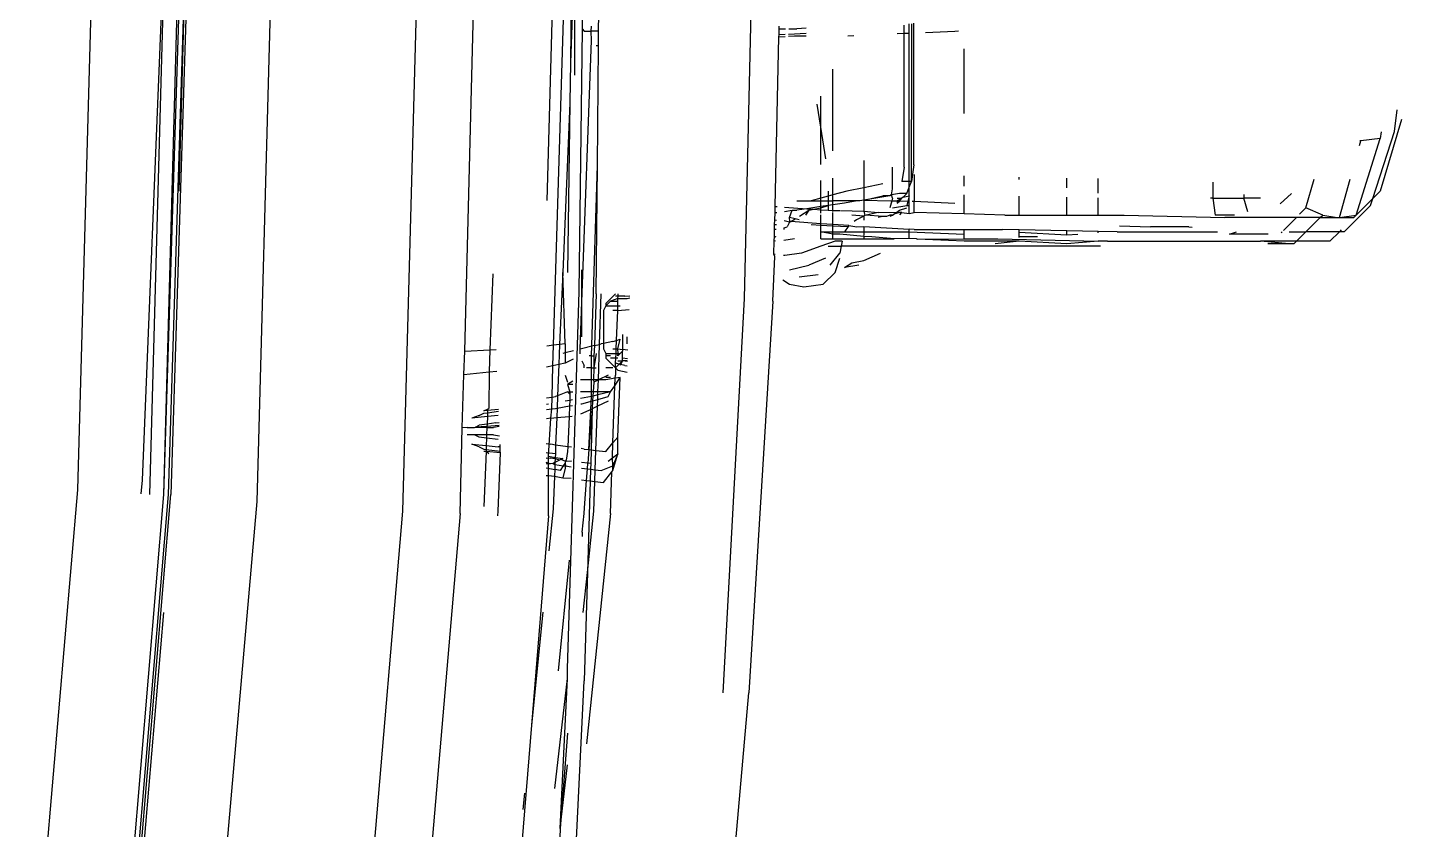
# Model space of a CAD drawing. Header units: millimetres. Extents: x -41292 to 298682, y -22072 to 33155.
# Drawn here: x 26304.8 to 26362.3, y -4355.7 to -4322.1 of the extents above; entities that cross this region are included whole.
import ezdxf

# ---------------------------------------------------------------- set-up
doc = ezdxf.new("R2010")
doc.units = ezdxf.units.MM

# ---------------------------------------------------------------- blocks, each defined once
blk = doc.blocks.new('rmfnasesx')
for p, q in [((53770.128, 11170.994), (53770.828, 11196.194)), ((53773.828, 11196.194), (53772.828, 11171.394)), ((53773.828, 11196.194), (53773.128, 11170.794)), ((53773.728, 11170.794), (53774.528, 11196.194)), ((53773.728, 11170.794), (53774.428, 11196.194)), ((53773.928, 11170.794), (53774.728, 11196.194)), ((53774.828, 11196.194), (53774.028, 11170.794)), ((53774.378, 11183.494), (53774.728, 11196.194)), ((53778.328, 11196.194), (53777.628, 11170.494)), ((53784.428, 11196.194), (53783.728, 11170.094)), ((53786.328, 11176.794), (53786.828, 11196.194)), ((53789.778, 11183.102), (53790.128, 11196.194)), ((53790.045, 11177.04), (53790.628, 11196.194)), ((53790.828, 11196.194), (53790.746, 11188.881)), ((53791.928, 11190.194), (53792.021, 11196.194)), ((53798.421, 11196.194), (53798.021, 11178.994)), ((53790.928, 11193.594), (53790.746, 11188.881)), ((53790.928, 11188.344), (53790.928, 11193.594)), ((53791.25, 11190.271), (53791.255, 11190.651)), ((53791.121, 11179.294), (53791.25, 11190.271)), ((53791.25, 11190.271), (53791.328, 11190.194)), ((53791.328, 11190.194), (53791.62, 11190.194)), ((53791.62, 11190.194), (53791.628, 11190.394)), ((53791.628, 11189.794), (53791.62, 11190.194)), ((53791.928, 11190.194), (53791.62, 11190.194)), ((53791.928, 11189.594), (53791.928, 11190.194)), ((53799.478, 11190.037), (53799.484, 11190.294)), ((53799.484, 11190.294), (53799.486, 11190.394)), ((53799.484, 11190.294), (53799.748, 11190.294)), ((53800.614, 11190.088), (53799.879, 11190.055)), ((53799.884, 11190.294), (53800.228, 11190.294)), ((53800.619, 11190.312), (53800.228, 11190.294)), ((53804.421, 11190.089), (53804.721, 11190.102)), ((53804.721, 11190.102), (53804.721, 11190.436)), ((53804.721, 11190.102), (53804.928, 11190.111)), ((53804.721, 11184.494), (53804.721, 11190.102)), ((53804.928, 11190.111), (53804.928, 11190.494)), ((53804.928, 11183.894), (53804.928, 11190.111)), ((53805.028, 11190.494), (53805.021, 11186.494)), ((53805.121, 11184.594), (53805.121, 11190.531)), ((53805.604, 11190.14), (53806.828, 11190.194)), ((53806.828, 11190.194), (53806.989, 11190.2)), ((53791.228, 11178.86), (53791.628, 11189.794)), ((53791.828, 11189.594), (53791.928, 11189.594)), ((53791.884, 11184.563), (53791.928, 11189.594)), ((53799.312, 11182.852), (53799.476, 11189.953)), ((53799.476, 11189.953), (53799.478, 11190.037)), ((53799.476, 11189.953), (53799.733, 11189.969)), ((53799.736, 11190.049), (53799.478, 11190.037)), ((53799.877, 11189.978), (53800.128, 11189.994)), ((53800.128, 11189.994), (53800.612, 11189.994)), ((53802.355, 11189.999), (53802.608, 11190.01)), ((53807.228, 11186.738), (53807.228, 11189.449)), ((53790.746, 11188.881), (53790.728, 11187.194)), ((53801.728, 11185.182), (53801.728, 11188.595)), ((53801.228, 11186.169), (53801.228, 11187.476)), ((53790.728, 11187.194), (53790.428, 11180.094)), ((53790.728, 11187.194), (53790.628, 11180.094)), ((53801.228, 11186.169), (53801.074, 11187.131)), ((53825.228, 11185.994), (53825.342, 11186.891)), ((53801.439, 11184.85), (53801.228, 11186.169)), ((53801.228, 11184.607), (53801.228, 11186.169)), ((53805.021, 11183.894), (53805.021, 11186.494)), ((53825.528, 11186.494), (53824.628, 11183.494)), ((53823.628, 11182.494), (53824.628, 11185.694)), ((53823.774, 11185.402), (53823.828, 11185.594)), ((53823.828, 11185.594), (53823.78, 11185.6)), ((53824.628, 11185.694), (53823.828, 11185.594)), ((53824.323, 11183.189), (53825.228, 11185.994)), ((53824.67, 11185.983), (53824.628, 11185.694)), ((53791.628, 11176.594), (53791.884, 11184.563)), ((53791.821, 11179.194), (53791.884, 11184.563)), ((53803.028, 11184.781), (53803.028, 11183.635)), ((53804.221, 11183.594), (53804.221, 11184.494)), ((53804.721, 11184.494), (53804.621, 11183.894)), ((53805.121, 11184.594), (53805.021, 11183.894)), ((53801.228, 11183.202), (53801.228, 11183.935)), ((53801.728, 11183.336), (53801.728, 11184.035)), ((53803.821, 11183.794), (53803.028, 11183.635)), ((53804.928, 11183.894), (53804.621, 11183.894)), ((53804.928, 11183.661), (53805.021, 11183.894)), ((53805.021, 11183.894), (53804.928, 11183.894)), ((53804.928, 11183.661), (53804.928, 11183.894)), ((53805.128, 11184.194), (53805.128, 11183.068)), ((53807.228, 11183.696), (53807.228, 11184.138)), ((53809.528, 11183.988), (53809.528, 11184.082)), ((53811.528, 11183.635), (53811.528, 11184.043)), ((53812.828, 11183.405), (53812.828, 11184.017)), ((53817.628, 11183.863), (53817.628, 11183.194)), ((53821.528, 11182.794), (53821.876, 11183.994)), ((53822.928, 11182.394), (53823.378, 11183.994)), ((53801.228, 11183.202), (53800.821, 11183.094)), ((53801.528, 11183.282), (53801.228, 11183.202)), ((53801.228, 11183.094), (53801.228, 11183.202)), ((53801.528, 11183.494), (53801.528, 11183.282)), ((53801.728, 11183.336), (53801.528, 11183.282)), ((53801.528, 11183.282), (53801.528, 11183.094)), ((53802.321, 11183.494), (53801.728, 11183.336)), ((53801.728, 11183.094), (53801.728, 11183.336)), ((53803.028, 11183.635), (53802.321, 11183.494)), ((53803.028, 11183.635), (53803.028, 11183.121)), ((53804.121, 11183.294), (53803.028, 11183.121)), ((53803.028, 11183.121), (53803.821, 11183.294)), ((53804.121, 11183.294), (53803.821, 11183.294)), ((53804.19, 11183.346), (53804.121, 11183.294)), ((53804.19, 11183.346), (53804.221, 11183.594)), ((53804.521, 11183.394), (53804.19, 11183.346)), ((53804.221, 11183.194), (53804.19, 11183.346)), ((53804.221, 11183.194), (53804.196, 11183.094)), ((53804.621, 11183.194), (53804.421, 11183.094)), ((53804.421, 11183.194), (53804.621, 11183.194)), ((53804.821, 11183.394), (53804.521, 11183.394)), ((53804.528, 11183.094), (53804.621, 11183.194)), ((53804.671, 11183.244), (53804.621, 11183.194)), ((53804.821, 11183.394), (53804.671, 11183.244)), ((53804.671, 11183.244), (53804.921, 11183.294)), ((53804.821, 11183.394), (53804.928, 11183.661)), ((53804.921, 11183.294), (53804.867, 11183.079)), ((53804.921, 11183.294), (53804.928, 11183.661)), ((53804.928, 11183.076), (53804.921, 11183.294)), ((53807.228, 11182.538), (53807.228, 11183.338)), ((53809.528, 11182.494), (53809.528, 11183.282)), ((53811.528, 11182.494), (53811.528, 11183.243)), ((53812.828, 11182.494), (53812.828, 11183.217)), ((53817.628, 11183.194), (53817.528, 11183.194)), ((53817.628, 11183.194), (53817.728, 11182.494)), ((53817.628, 11183.194), (53818.928, 11183.194)), ((53818.928, 11183.349), (53818.928, 11183.194)), ((53819.09, 11182.627), (53818.928, 11183.194)), ((53819.628, 11183.194), (53818.928, 11183.194)), ((53820.928, 11183.394), (53820.446, 11182.956)), ((53824.323, 11183.189), (53823.628, 11182.494)), ((53824.228, 11182.894), (53824.323, 11183.189)), ((53824.628, 11183.494), (53824.323, 11183.189)), ((53799.312, 11182.852), (53799.403, 11182.845)), ((53799.321, 11182.594), (53799.312, 11182.852)), ((53799.321, 11182.594), (53799.392, 11182.602)), ((53799.707, 11182.637), (53800.021, 11182.694)), ((53799.711, 11182.823), (53800.642, 11182.757)), ((53799.921, 11182.394), (53800.021, 11182.694)), ((53800.021, 11182.694), (53800.221, 11182.694)), ((53800.642, 11182.757), (53800.221, 11182.694)), ((53800.228, 11183.094), (53800.821, 11183.094)), ((53800.33, 11182.449), (53800.721, 11182.694)), ((53800.721, 11182.694), (53800.581, 11182.484)), ((53801.228, 11182.845), (53800.642, 11182.757)), ((53800.642, 11182.757), (53800.933, 11182.736)), ((53800.721, 11182.694), (53800.933, 11182.736)), ((53800.821, 11183.094), (53801.228, 11183.094)), ((53800.933, 11182.736), (53801.228, 11182.795)), ((53800.933, 11182.736), (53801.228, 11182.715)), ((53801.228, 11183.094), (53801.528, 11183.094)), ((53801.228, 11182.845), (53801.228, 11183.094)), ((53801.528, 11182.89), (53801.228, 11182.845)), ((53801.228, 11182.795), (53801.528, 11182.89)), ((53801.228, 11182.795), (53801.228, 11182.845)), ((53801.228, 11182.715), (53801.228, 11182.795)), ((53801.228, 11182.715), (53801.528, 11182.694)), ((53801.228, 11182.572), (53801.228, 11182.715)), ((53801.528, 11183.094), (53801.528, 11182.89)), ((53801.528, 11183.094), (53801.728, 11183.094)), ((53801.728, 11182.92), (53801.528, 11182.89)), ((53801.528, 11182.89), (53801.528, 11182.694)), ((53801.528, 11182.694), (53801.728, 11182.688)), ((53801.728, 11182.92), (53801.728, 11183.094)), ((53802.754, 11183.094), (53801.728, 11183.094)), ((53802.221, 11182.994), (53801.728, 11182.92)), ((53801.728, 11182.688), (53801.728, 11182.92)), ((53801.728, 11182.688), (53802.02, 11182.68)), ((53801.728, 11182.64), (53801.728, 11182.688)), ((53801.728, 11182.094), (53801.728, 11182.606)), ((53802.055, 11182.679), (53803.028, 11182.652)), ((53802.754, 11183.094), (53802.221, 11182.994)), ((53802.854, 11183.094), (53802.754, 11183.094)), ((53803.028, 11183.121), (53802.854, 11183.094)), ((53803.028, 11183.121), (53804.158, 11183.094)), ((53803.028, 11183.121), (53803.028, 11182.652)), ((53803.028, 11182.652), (53803.621, 11182.594)), ((53803.028, 11182.652), (53803.069, 11182.468)), ((53803.621, 11182.594), (53804.401, 11182.614)), ((53804.196, 11183.094), (53804.121, 11182.794)), ((53804.158, 11183.094), (53804.196, 11183.094)), ((53804.196, 11183.094), (53804.421, 11183.094)), ((53804.221, 11182.794), (53804.821, 11182.894)), ((53804.281, 11182.534), (53804.401, 11182.614)), ((53804.401, 11182.614), (53804.521, 11182.694)), ((53804.401, 11182.614), (53804.521, 11182.594)), ((53804.421, 11183.094), (53804.421, 11182.994)), ((53804.421, 11182.994), (53804.528, 11183.094)), ((53804.421, 11183.094), (53804.528, 11183.094)), ((53804.521, 11182.694), (53804.821, 11182.794)), ((53804.528, 11183.094), (53804.867, 11183.079)), ((53804.867, 11183.079), (53804.821, 11182.894)), ((53804.821, 11182.894), (53804.921, 11182.894)), ((53804.867, 11183.079), (53804.928, 11183.076)), ((53804.921, 11182.894), (53804.928, 11183.076)), ((53804.928, 11182.599), (53804.921, 11182.894)), ((53805.051, 11183.071), (53805.128, 11183.068)), ((53805.128, 11183.068), (53806.828, 11182.994)), ((53805.128, 11182.594), (53805.128, 11183.068)), ((53821.528, 11182.794), (53821.261, 11182.527)), ((53822.228, 11182.494), (53821.528, 11182.794)), ((53824.228, 11182.894), (53823.128, 11181.794)), ((53799.29, 11181.894), (53799.295, 11182.094)), ((53799.295, 11182.094), (53799.299, 11182.274)), ((53799.295, 11182.094), (53799.369, 11182.094)), ((53799.299, 11182.274), (53799.321, 11182.594)), ((53799.377, 11182.268), (53799.299, 11182.274)), ((53799.921, 11182.194), (53799.698, 11182.244)), ((53799.921, 11182.194), (53799.821, 11181.994)), ((53799.927, 11182.227), (53799.921, 11182.394)), ((53800.149, 11182.337), (53799.921, 11182.394)), ((53799.921, 11182.194), (53799.927, 11182.227)), ((53799.921, 11182.194), (53799.969, 11182.224)), ((53799.969, 11182.224), (53800.149, 11182.337)), ((53801.228, 11182.131), (53799.969, 11182.224)), ((53800.321, 11182.294), (53800.149, 11182.337)), ((53800.828, 11182.094), (53801.228, 11182.073)), ((53801.228, 11182.131), (53801.228, 11182.495)), ((53801.728, 11182.094), (53801.228, 11182.131)), ((53801.228, 11182.073), (53801.228, 11182.131)), ((53801.228, 11181.794), (53801.228, 11182.073)), ((53801.228, 11182.073), (53801.728, 11182.046)), ((53802.394, 11182.054), (53801.728, 11182.094)), ((53801.728, 11182.046), (53801.728, 11182.094)), ((53801.728, 11182.046), (53802.367, 11182.013)), ((53801.728, 11181.794), (53801.728, 11182.046)), ((53802.394, 11182.054), (53802.367, 11182.013)), ((53802.394, 11182.054), (53802.728, 11181.994)), ((53803.028, 11182.447), (53802.528, 11182.494)), ((53802.721, 11182.294), (53802.617, 11182.224)), ((53803.028, 11182.447), (53802.721, 11182.294)), ((53803.069, 11182.468), (53803.028, 11182.447)), ((53803.028, 11182.447), (53803.028, 11182.285)), ((53803.121, 11182.494), (53803.069, 11182.468)), ((53803.621, 11182.594), (53803.121, 11182.494)), ((53803.814, 11182.432), (53803.121, 11182.494)), ((53803.814, 11182.432), (53803.621, 11182.394)), ((53803.978, 11182.425), (53803.814, 11182.432)), ((53804.121, 11182.494), (53803.978, 11182.425)), ((53804.221, 11182.494), (53804.121, 11182.494)), ((53804.126, 11182.446), (53804.221, 11182.494)), ((53804.221, 11182.494), (53804.281, 11182.534)), ((53804.521, 11182.594), (53804.281, 11182.534)), ((53804.621, 11182.594), (53804.521, 11182.594)), ((53804.533, 11182.506), (53804.621, 11182.594)), ((53804.621, 11182.594), (53804.928, 11182.564)), ((53804.928, 11182.564), (53804.928, 11182.599)), ((53804.928, 11182.564), (53805.128, 11182.594)), ((53807.228, 11182.538), (53805.128, 11182.594)), ((53808.928, 11182.494), (53807.228, 11182.538)), ((53808.928, 11182.494), (53809.528, 11182.494)), ((53809.528, 11182.494), (53811.528, 11182.494)), ((53811.528, 11182.494), (53812.828, 11182.494)), ((53812.828, 11182.494), (53813.928, 11182.494)), ((53813.732, 11182.038), (53815.028, 11181.994)), ((53813.928, 11182.494), (53818.128, 11182.394)), ((53818.54, 11182.494), (53817.728, 11182.494)), ((53821.128, 11182.394), (53818.128, 11182.394)), ((53821.128, 11182.394), (53820.582, 11181.848)), ((53822.128, 11182.394), (53821.128, 11182.394)), ((53821.528, 11181.794), (53822.128, 11182.394)), ((53822.128, 11182.394), (53822.228, 11182.494)), ((53822.128, 11182.394), (53822.828, 11182.394)), ((53822.228, 11182.494), (53822.828, 11182.394)), ((53822.828, 11182.394), (53822.928, 11182.394)), ((53822.928, 11182.394), (53823.628, 11182.494)), ((53822.928, 11182.394), (53823.528, 11182.394)), ((53823.628, 11182.494), (53823.528, 11182.394)), ((53799.279, 11181.411), (53799.283, 11181.594)), ((53799.283, 11181.594), (53799.29, 11181.894)), ((53799.283, 11181.594), (53799.321, 11181.594)), ((53799.359, 11181.894), (53799.29, 11181.894)), ((53799.321, 11181.594), (53799.345, 11181.586)), ((53800.121, 11181.494), (53799.679, 11181.431)), ((53799.69, 11181.886), (53799.691, 11181.951)), ((53799.691, 11181.951), (53799.821, 11181.994)), ((53801.728, 11181.694), (53801.228, 11181.794)), ((53801.228, 11181.794), (53801.728, 11181.794)), ((53801.228, 11181.494), (53801.228, 11181.794)), ((53801.228, 11181.494), (53801.728, 11181.494)), ((53801.728, 11181.794), (53802.221, 11181.794)), ((53801.728, 11181.694), (53801.728, 11181.794)), ((53802.028, 11181.694), (53801.728, 11181.694)), ((53801.728, 11181.494), (53801.728, 11181.694)), ((53801.728, 11181.494), (53803.028, 11181.494)), ((53803.028, 11181.594), (53802.028, 11181.694)), ((53802.367, 11182.013), (53802.221, 11181.794)), ((53802.221, 11181.794), (53803.028, 11181.794)), ((53802.728, 11181.994), (53803.028, 11182.017)), ((53803.028, 11182.017), (53803.028, 11181.794)), ((53803.028, 11182.017), (53804.928, 11181.905)), ((53803.028, 11181.794), (53804.928, 11181.794)), ((53803.028, 11181.794), (53803.028, 11181.631)), ((53803.358, 11181.576), (53803.028, 11181.594)), ((53803.028, 11181.594), (53803.028, 11181.494)), ((53803.028, 11181.494), (53804.294, 11181.494)), ((53804.294, 11181.494), (53803.358, 11181.576)), ((53804.928, 11181.512), (53804.294, 11181.494)), ((53804.928, 11181.794), (53804.928, 11181.905)), ((53805.128, 11181.894), (53804.928, 11181.905)), ((53804.928, 11181.794), (53807.228, 11181.694)), ((53804.928, 11181.512), (53804.928, 11181.794)), ((53805.228, 11181.494), (53804.928, 11181.512)), ((53805.128, 11181.894), (53807.228, 11181.894)), ((53805.228, 11181.494), (53805.256, 11181.479)), ((53805.256, 11181.479), (53807.228, 11181.494)), ((53807.228, 11181.394), (53805.256, 11181.479)), ((53807.228, 11181.894), (53808.828, 11181.894)), ((53807.228, 11181.694), (53807.228, 11181.894)), ((53807.228, 11181.494), (53807.228, 11181.694)), ((53807.228, 11181.494), (53808.628, 11181.494)), ((53808.628, 11181.494), (53812.828, 11181.394)), ((53809.528, 11181.879), (53808.828, 11181.894)), ((53811.528, 11181.837), (53809.528, 11181.879)), ((53809.528, 11181.777), (53809.528, 11181.879)), ((53809.528, 11181.777), (53811.528, 11181.668)), ((53809.528, 11181.594), (53809.528, 11181.777)), ((53809.528, 11181.594), (53810.294, 11181.594)), ((53809.528, 11181.548), (53809.528, 11181.594)), ((53812.828, 11181.81), (53811.528, 11181.837)), ((53811.528, 11181.668), (53811.528, 11181.837)), ((53811.528, 11181.668), (53811.985, 11181.695)), ((53812.828, 11181.746), (53812.828, 11181.81)), ((53813.628, 11181.794), (53812.828, 11181.81)), ((53813.628, 11181.794), (53817.828, 11181.794)), ((53816.628, 11181.994), (53815.028, 11181.994)), ((53816.628, 11181.994), (53816.77, 11181.984)), ((53818.328, 11181.694), (53818.628, 11181.794)), ((53819.953, 11181.694), (53818.328, 11181.694)), ((53820.528, 11181.794), (53820.489, 11181.755)), ((53820.828, 11181.794), (53821.528, 11181.794)), ((53821.128, 11181.394), (53821.528, 11181.794)), ((53822.928, 11181.794), (53821.528, 11181.794)), ((53822.928, 11181.794), (53822.528, 11181.394)), ((53823.008, 11181.874), (53822.928, 11181.794)), ((53823.128, 11181.794), (53822.928, 11181.794)), ((53799.266, 11180.851), (53799.279, 11181.411)), ((53799.337, 11181.404), (53799.279, 11181.411)), ((53800.421, 11180.894), (53799.721, 11180.794)), ((53801.221, 11181.194), (53800.421, 11180.894)), ((53801.821, 11181.394), (53801.221, 11181.194)), ((53801.528, 11181.194), (53802.081, 11181.194)), ((53801.621, 11180.394), (53802.021, 11180.894)), ((53802.121, 11181.394), (53801.821, 11181.394)), ((53802.081, 11181.194), (53802.021, 11180.894)), ((53802.121, 11181.394), (53802.081, 11181.194)), ((53812.928, 11181.194), (53802.081, 11181.194)), ((53803.021, 11180.594), (53803.721, 11180.894)), ((53809.528, 11181.394), (53807.228, 11181.394)), ((53809.528, 11181.394), (53808.528, 11181.294)), ((53811.528, 11181.294), (53809.528, 11181.394)), ((53812.828, 11181.394), (53811.528, 11181.294)), ((53813.228, 11181.394), (53812.828, 11181.394)), ((53813.228, 11181.394), (53819.628, 11181.394)), ((53820.828, 11181.294), (53819.628, 11181.394)), ((53821.128, 11181.394), (53819.628, 11181.394)), ((53820.828, 11181.294), (53819.928, 11181.294)), ((53821.028, 11181.294), (53820.828, 11181.294)), ((53821.028, 11181.294), (53821.128, 11181.394)), ((53822.528, 11181.394), (53821.128, 11181.394)), ((53799.221, 11178.894), (53799.307, 11180.764)), ((53799.311, 11180.845), (53799.266, 11180.851)), ((53799.307, 11180.764), (53799.266, 11180.851)), ((53799.721, 11180.794), (53799.665, 11180.801)), ((53799.921, 11180.194), (53800.721, 11180.394)), ((53801.421, 11180.694), (53800.721, 11180.394)), ((53801.821, 11180.094), (53802.021, 11180.694)), ((53802.221, 11180.294), (53802.521, 11180.494)), ((53802.821, 11180.394), (53802.221, 11180.294)), ((53802.521, 11180.494), (53803.021, 11180.594)), ((53787.504, 11180.032), (53787.381, 11176.852)), ((53790.428, 11180.094), (53790.292, 11177.067)), ((53790.528, 11177.094), (53790.428, 11180.094)), ((53791.228, 11178.86), (53791.228, 11180.194)), ((53799.641, 11179.78), (53799.921, 11179.594)), ((53801.121, 11179.994), (53800.321, 11179.894)), ((53801.321, 11179.594), (53801.821, 11180.094)), ((53790.628, 11163.497), (53791.121, 11179.294)), ((53791.821, 11179.194), (53791.754, 11177.025)), ((53791.969, 11177.079), (53792.041, 11179.194)), ((53792.628, 11179.194), (53792.228, 11178.794)), ((53792.74, 11179.094), (53792.744, 11179.194)), ((53799.921, 11179.594), (53800.521, 11179.494)), ((53800.521, 11179.494), (53801.321, 11179.594)), ((53791.15, 11176.874), (53791.228, 11178.86)), ((53791.228, 11177.394), (53791.228, 11178.86)), ((53792.228, 11178.694), (53792.128, 11178.494)), ((53792.228, 11178.694), (53792.428, 11178.894)), ((53792.228, 11178.794), (53792.228, 11178.694)), ((53792.228, 11178.694), (53792.726, 11178.694)), ((53792.728, 11178.994), (53792.428, 11178.894)), ((53792.428, 11178.894), (53792.728, 11178.894)), ((53792.74, 11179.094), (53792.628, 11179.094)), ((53792.726, 11178.694), (53792.728, 11178.894)), ((53792.726, 11178.694), (53792.828, 11178.694)), ((53792.728, 11178.494), (53792.726, 11178.694)), ((53792.728, 11178.994), (53792.74, 11179.094)), ((53792.728, 11178.894), (53792.728, 11178.994)), ((53792.728, 11178.994), (53793.128, 11178.994)), ((53793.028, 11179.094), (53792.74, 11179.094)), ((53793.028, 11179.094), (53793.229, 11179.116)), ((53793.128, 11178.994), (53793.237, 11179.033)), ((53798.021, 11178.994), (53797.121, 11162.494)), ((53799.221, 11178.894), (53798.221, 11162.494)), ((53792.128, 11178.494), (53792.128, 11177.114)), ((53792.728, 11178.494), (53792.528, 11178.494)), ((53792.677, 11177.243), (53792.728, 11178.494)), ((53792.728, 11178.494), (53793.2, 11178.538)), ((53792.928, 11177.494), (53792.928, 11176.869)), ((53786.328, 11176.794), (53787.381, 11176.852)), ((53787.381, 11176.852), (53787.345, 11175.922)), ((53787.381, 11176.852), (53787.636, 11176.866)), ((53790.045, 11177.04), (53789.755, 11177.008)), ((53790.019, 11176.181), (53790.045, 11177.04)), ((53790.292, 11177.067), (53790.045, 11177.04)), ((53790.292, 11177.067), (53790.26, 11176.234)), ((53790.528, 11177.094), (53790.292, 11177.067)), ((53790.528, 11177.094), (53790.528, 11176.719)), ((53791.754, 11177.025), (53791.15, 11176.874)), ((53791.152, 11176.689), (53791.15, 11176.874)), ((53791.754, 11177.025), (53791.728, 11176.594)), ((53791.754, 11177.025), (53791.969, 11177.079)), ((53791.917, 11175.588), (53791.969, 11177.079)), ((53791.969, 11177.079), (53792.028, 11177.094)), ((53792.128, 11177.114), (53792.028, 11177.094)), ((53792.528, 11177.194), (53792.128, 11177.114)), ((53792.128, 11177.114), (53792.128, 11176.894)), ((53792.128, 11176.894), (53792.228, 11176.694)), ((53792.528, 11177.194), (53792.677, 11177.243)), ((53792.528, 11176.894), (53792.665, 11176.894)), ((53792.658, 11176.694), (53792.665, 11176.894)), ((53792.665, 11176.894), (53792.677, 11177.243)), ((53792.665, 11176.894), (53792.728, 11176.894)), ((53792.677, 11177.243), (53792.828, 11177.294)), ((53792.728, 11176.894), (53792.828, 11177.294)), ((53792.742, 11176.694), (53792.728, 11176.894)), ((53792.728, 11176.894), (53792.928, 11176.869)), ((53792.928, 11176.869), (53792.928, 11176.794)), ((53793.148, 11176.841), (53792.928, 11176.869)), ((53793.128, 11177.094), (53793.128, 11177.394)), ((53786.283, 11175.81), (53786.328, 11176.794)), ((53790.528, 11176.294), (53790.26, 11176.234)), ((53790.528, 11176.719), (53790.428, 11176.694)), ((53790.874, 11176.805), (53790.528, 11176.719)), ((53790.528, 11176.719), (53790.528, 11176.294)), ((53790.868, 11176.464), (53790.528, 11176.294)), ((53791.228, 11176.394), (53791.328, 11176.194)), ((53791.628, 11176.594), (53791.528, 11176.594)), ((53791.628, 11176.594), (53791.728, 11176.594)), ((53791.628, 11176.094), (53791.628, 11176.594)), ((53791.828, 11176.694), (53791.725, 11176.094)), ((53791.728, 11176.594), (53791.725, 11176.094)), ((53792.228, 11176.694), (53792.228, 11176.594)), ((53792.228, 11176.694), (53792.658, 11176.694)), ((53792.428, 11176.594), (53792.228, 11176.594)), ((53792.228, 11176.594), (53792.228, 11176.494)), ((53792.228, 11176.494), (53792.628, 11176.094)), ((53792.651, 11176.494), (53792.428, 11176.494)), ((53792.628, 11176.294), (53792.651, 11176.494)), ((53792.788, 11176.254), (53792.628, 11176.294)), ((53792.628, 11176.094), (53792.628, 11176.294)), ((53792.651, 11176.494), (53792.658, 11176.694)), ((53792.728, 11176.494), (53792.651, 11176.494)), ((53792.658, 11176.694), (53792.742, 11176.694)), ((53792.828, 11176.694), (53792.728, 11176.594)), ((53792.728, 11176.594), (53792.742, 11176.694)), ((53792.728, 11176.394), (53792.928, 11176.394)), ((53792.742, 11176.694), (53792.828, 11176.694)), ((53792.788, 11176.254), (53792.928, 11176.394)), ((53792.928, 11176.794), (53792.828, 11176.694)), ((53792.928, 11176.394), (53792.85, 11176.238)), ((53792.928, 11176.494), (53792.928, 11176.794)), ((53793.137, 11176.47), (53792.928, 11176.494)), ((53792.928, 11176.394), (53792.928, 11176.494)), ((53793.128, 11176.394), (53792.928, 11176.394)), ((53793.134, 11176.361), (53792.928, 11176.394)), ((53786.223, 11173.581), (53786.283, 11175.81)), ((53786.283, 11175.81), (53787.345, 11175.922)), ((53787.345, 11175.922), (53787.328, 11174.394)), ((53787.345, 11175.922), (53787.674, 11175.956)), ((53790.019, 11176.181), (53789.751, 11176.121)), ((53789.979, 11174.87), (53790.019, 11176.181)), ((53790.26, 11176.234), (53790.019, 11176.181)), ((53790.26, 11176.234), (53790.21, 11174.926)), ((53790.528, 11175.794), (53790.628, 11175.494)), ((53791.328, 11176.094), (53791.328, 11176.194)), ((53791.628, 11176.094), (53791.428, 11176.094)), ((53791.628, 11176.094), (53791.725, 11176.094)), ((53791.628, 11175.094), (53791.628, 11176.094)), ((53791.725, 11176.094), (53791.709, 11175.594)), ((53791.725, 11176.094), (53791.828, 11176.094)), ((53792.328, 11175.794), (53791.917, 11175.588)), ((53792.528, 11176.094), (53792.228, 11176.094)), ((53792.622, 11175.659), (53792.628, 11175.794)), ((53792.628, 11176.094), (53792.788, 11176.254)), ((53792.628, 11176.094), (53792.628, 11175.794)), ((53792.628, 11176.094), (53792.728, 11175.994)), ((53792.728, 11175.994), (53793.12, 11175.915)), ((53792.85, 11176.238), (53792.788, 11176.254)), ((53792.85, 11176.238), (53792.828, 11176.194)), ((53793.028, 11176.194), (53792.85, 11176.238)), ((53793.028, 11176.194), (53793.128, 11176.186)), ((53790.851, 11175.543), (53790.628, 11175.394)), ((53790.628, 11175.394), (53790.728, 11175.094)), ((53790.848, 11175.394), (53790.628, 11175.394)), ((53791.709, 11175.594), (53791.166, 11175.594)), ((53791.728, 11175.494), (53791.706, 11175.094)), ((53791.709, 11175.594), (53791.728, 11175.494)), ((53791.828, 11175.594), (53791.709, 11175.594)), ((53791.917, 11175.588), (53791.728, 11175.494)), ((53791.917, 11175.588), (53791.828, 11175.594)), ((53791.9, 11175.094), (53791.917, 11175.588)), ((53792.228, 11175.594), (53791.917, 11175.588)), ((53792.428, 11175.694), (53792.228, 11175.694)), ((53792.622, 11175.659), (53792.228, 11175.594)), ((53792.428, 11175.094), (53792.612, 11175.348)), ((53792.529, 11172.956), (53792.612, 11175.348)), ((53792.612, 11175.348), (53792.828, 11175.694)), ((53792.612, 11175.348), (53792.622, 11175.659)), ((53792.828, 11175.694), (53792.622, 11175.659)), ((53792.728, 11173.194), (53792.828, 11175.694)), ((53789.745, 11174.581), (53789.828, 11174.594)), ((53789.746, 11174.833), (53789.979, 11174.87)), ((53789.964, 11174.373), (53789.979, 11174.87)), ((53789.979, 11174.87), (53790.128, 11174.894)), ((53790.21, 11174.926), (53790.128, 11174.894)), ((53790.21, 11174.926), (53790.19, 11174.405)), ((53790.628, 11175.094), (53790.21, 11174.926)), ((53790.717, 11174.728), (53790.528, 11174.694)), ((53790.628, 11175.094), (53790.728, 11175.094)), ((53790.728, 11174.994), (53790.628, 11175.094)), ((53790.717, 11174.728), (53790.707, 11174.499)), ((53790.728, 11174.994), (53790.717, 11174.728)), ((53790.836, 11174.75), (53790.717, 11174.728)), ((53790.728, 11175.094), (53790.843, 11175.094)), ((53790.728, 11175.094), (53790.728, 11174.994)), ((53791.628, 11175.094), (53791.172, 11175.094)), ((53791.628, 11174.894), (53791.176, 11174.811)), ((53791.178, 11174.585), (53791.228, 11174.594)), ((53791.228, 11174.594), (53791.677, 11174.716)), ((53791.522, 11172.672), (53791.628, 11174.894)), ((53791.706, 11175.094), (53791.628, 11175.094)), ((53791.628, 11174.894), (53791.628, 11175.094)), ((53791.692, 11174.91), (53791.628, 11174.894)), ((53791.677, 11174.716), (53791.652, 11174.382)), ((53791.692, 11174.91), (53791.677, 11174.716)), ((53791.677, 11174.716), (53791.889, 11174.774)), ((53791.706, 11175.094), (53791.692, 11174.91)), ((53791.895, 11174.961), (53791.692, 11174.91)), ((53791.9, 11175.094), (53791.706, 11175.094)), ((53791.879, 11174.487), (53791.889, 11174.774)), ((53792.328, 11174.694), (53791.879, 11174.487)), ((53791.889, 11174.774), (53791.895, 11174.961)), ((53791.889, 11174.774), (53792.328, 11174.894)), ((53792.428, 11175.094), (53791.895, 11174.961)), ((53791.895, 11174.961), (53791.9, 11175.094)), ((53792.428, 11175.094), (53791.9, 11175.094)), ((53792.328, 11174.894), (53792.428, 11175.094)), ((53786.928, 11174.094), (53786.628, 11173.994)), ((53787.273, 11174.052), (53786.628, 11173.994)), ((53786.928, 11174.094), (53787.128, 11174.194)), ((53787.128, 11174.294), (53787.285, 11174.372)), ((53787.283, 11174.308), (53787.128, 11174.294)), ((53787.128, 11174.194), (53787.279, 11174.215)), ((53787.273, 11174.052), (53787.261, 11173.741)), ((53787.279, 11174.215), (53787.273, 11174.052)), ((53787.728, 11174.094), (53787.273, 11174.052)), ((53787.283, 11174.308), (53787.279, 11174.215)), ((53787.279, 11174.215), (53787.744, 11174.282)), ((53787.285, 11174.372), (53787.283, 11174.308)), ((53787.741, 11174.349), (53787.283, 11174.308)), ((53787.285, 11174.372), (53787.328, 11174.394)), ((53789.928, 11173.994), (53789.743, 11173.963)), ((53789.745, 11174.346), (53789.964, 11174.373)), ((53789.828, 11172.394), (53789.928, 11173.994)), ((53789.928, 11173.994), (53789.964, 11174.373)), ((53789.928, 11173.994), (53790.175, 11174.016)), ((53789.964, 11174.373), (53790.128, 11174.394)), ((53790.128, 11174.394), (53790.19, 11174.405)), ((53790.175, 11174.016), (53790.13, 11172.865)), ((53790.19, 11174.405), (53790.175, 11174.016)), ((53790.175, 11174.016), (53790.689, 11174.063)), ((53790.19, 11174.405), (53790.707, 11174.499)), ((53790.689, 11174.063), (53790.636, 11172.792)), ((53790.707, 11174.499), (53790.689, 11174.063)), ((53790.689, 11174.063), (53790.824, 11174.075)), ((53790.707, 11174.499), (53790.832, 11174.522)), ((53791.183, 11174.166), (53791.652, 11174.382)), ((53791.652, 11174.382), (53791.522, 11172.672)), ((53791.652, 11174.382), (53791.619, 11172.661)), ((53791.879, 11174.487), (53791.652, 11174.382)), ((53791.815, 11172.639), (53791.879, 11174.487)), ((53786.128, 11169.994), (53786.223, 11173.581)), ((53786.428, 11173.594), (53786.223, 11173.581)), ((53786.428, 11173.594), (53786.728, 11173.594)), ((53786.728, 11173.594), (53786.77, 11173.615)), ((53786.77, 11173.615), (53786.928, 11173.694)), ((53787.257, 11173.646), (53786.77, 11173.615)), ((53786.77, 11173.615), (53787.255, 11173.594)), ((53787.261, 11173.741), (53786.928, 11173.694)), ((53787.255, 11173.594), (53787.243, 11173.294)), ((53787.257, 11173.646), (53787.255, 11173.594)), ((53787.255, 11173.594), (53787.528, 11173.594)), ((53787.261, 11173.741), (53787.257, 11173.646)), ((53787.769, 11173.678), (53787.257, 11173.646)), ((53787.628, 11173.794), (53787.261, 11173.741)), ((53787.771, 11173.634), (53787.528, 11173.594)), ((53787.628, 11173.794), (53787.764, 11173.814)), ((53786.728, 11173.294), (53786.428, 11173.294)), ((53786.928, 11172.794), (53786.628, 11172.894)), ((53786.628, 11172.894), (53787.226, 11172.839)), ((53786.928, 11173.194), (53786.728, 11173.294)), ((53787.243, 11173.294), (53786.728, 11173.294)), ((53787.238, 11173.155), (53786.928, 11173.194)), ((53787.226, 11172.839), (53787.22, 11172.682)), ((53787.238, 11173.155), (53787.226, 11172.839)), ((53787.226, 11172.839), (53787.728, 11172.794)), ((53787.243, 11173.294), (53787.238, 11173.155)), ((53787.728, 11173.094), (53787.238, 11173.155)), ((53787.528, 11173.294), (53787.243, 11173.294)), ((53787.528, 11173.294), (53787.787, 11173.25)), ((53787.807, 11172.784), (53787.803, 11172.885)), ((53789.739, 11172.925), (53789.928, 11172.894)), ((53790.13, 11172.865), (53789.928, 11172.894)), ((53790.13, 11172.865), (53790.128, 11172.494)), ((53790.636, 11172.792), (53790.13, 11172.865)), ((53792.228, 11172.594), (53792.529, 11172.956)), ((53792.508, 11172.329), (53792.529, 11172.956)), ((53792.529, 11172.956), (53792.728, 11173.194)), ((53792.728, 11172.494), (53792.728, 11173.194)), ((53786.928, 11172.794), (53787.128, 11172.694)), ((53787.128, 11172.694), (53787.22, 11172.682)), ((53787.216, 11172.586), (53787.128, 11172.594)), ((53787.216, 11172.586), (53787.128, 11170.294)), ((53787.22, 11172.682), (53787.216, 11172.586)), ((53787.817, 11172.531), (53787.216, 11172.586)), ((53787.328, 11172.494), (53787.216, 11172.586)), ((53787.22, 11172.682), (53787.814, 11172.608)), ((53787.807, 11172.784), (53787.728, 11172.794)), ((53787.728, 11170.094), (53787.817, 11172.531)), ((53787.814, 11172.608), (53787.807, 11172.784)), ((53787.817, 11172.531), (53787.814, 11172.608)), ((53789.737, 11172.33), (53789.901, 11172.309)), ((53789.901, 11172.309), (53789.737, 11172.297)), ((53790.128, 11172.494), (53789.738, 11172.542)), ((53789.828, 11171.594), (53789.828, 11172.394)), ((53789.828, 11172.394), (53790.11, 11172.347)), ((53790.108, 11172.284), (53789.901, 11172.309)), ((53790.108, 11172.284), (53790.102, 11172.131)), ((53790.11, 11172.347), (53790.108, 11172.284)), ((53790.29, 11172.225), (53790.108, 11172.284)), ((53790.128, 11172.494), (53790.11, 11172.347)), ((53790.11, 11172.347), (53790.428, 11172.294)), ((53790.348, 11172.254), (53790.29, 11172.225)), ((53790.428, 11172.294), (53790.348, 11172.254)), ((53790.528, 11172.194), (53790.348, 11172.254)), ((53790.628, 11172.594), (53790.575, 11172.225)), ((53790.636, 11172.792), (53790.628, 11172.594)), ((53790.8, 11172.769), (53790.636, 11172.792)), ((53791.328, 11172.694), (53791.201, 11172.712)), ((53791.328, 11172.694), (53791.522, 11172.672)), ((53791.522, 11172.672), (53791.479, 11172.107)), ((53791.522, 11172.672), (53791.619, 11172.661)), ((53791.619, 11172.661), (53791.601, 11172.096)), ((53791.619, 11172.661), (53791.815, 11172.639)), ((53791.787, 11171.825), (53791.815, 11172.639)), ((53791.815, 11172.639), (53792.228, 11172.594)), ((53792.328, 11172.194), (53792.508, 11172.329)), ((53792.508, 11172.329), (53792.728, 11172.494)), ((53792.528, 11171.994), (53792.508, 11172.329)), ((53792.528, 11171.794), (53792.728, 11172.494)), ((53792.728, 11172.494), (53792.528, 11171.994)), ((53789.735, 11171.912), (53790.091, 11171.841)), ((53789.894, 11172.072), (53789.736, 11172.128)), ((53789.736, 11172.093), (53789.894, 11172.072)), ((53790.028, 11172.094), (53789.894, 11172.072)), ((53790.102, 11172.131), (53790.028, 11172.094)), ((53790.028, 11172.094), (53790.099, 11172.045)), ((53790.091, 11171.841), (53790.08, 11171.561)), ((53790.099, 11172.045), (53790.091, 11171.841)), ((53790.328, 11171.794), (53790.091, 11171.841)), ((53790.102, 11172.131), (53790.099, 11172.045)), ((53790.099, 11172.045), (53790.464, 11171.998)), ((53790.29, 11172.225), (53790.102, 11172.131)), ((53790.328, 11171.794), (53790.464, 11171.998)), ((53790.528, 11171.894), (53790.428, 11171.494)), ((53790.464, 11171.998), (53790.528, 11172.094)), ((53790.464, 11171.998), (53790.541, 11171.988)), ((53790.575, 11172.225), (53790.528, 11172.194)), ((53790.57, 11172.19), (53790.528, 11172.194)), ((53790.528, 11172.194), (53790.528, 11172.094)), ((53790.528, 11172.094), (53790.541, 11171.988)), ((53790.541, 11171.988), (53790.528, 11171.894)), ((53790.541, 11171.988), (53790.785, 11171.956)), ((53790.57, 11172.19), (53790.789, 11172.198)), ((53790.789, 11172.17), (53790.57, 11172.19)), ((53791.479, 11172.107), (53791.208, 11172.132)), ((53791.211, 11171.9), (53791.461, 11171.868)), ((53791.424, 11171.385), (53791.461, 11171.868)), ((53791.461, 11171.868), (53791.479, 11172.107)), ((53791.461, 11171.868), (53791.594, 11171.85)), ((53791.601, 11172.096), (53791.479, 11172.107)), ((53791.594, 11171.85), (53791.579, 11171.365)), ((53791.601, 11172.096), (53791.594, 11171.85)), ((53791.594, 11171.85), (53791.787, 11171.825)), ((53791.628, 11172.094), (53791.601, 11172.096)), ((53791.771, 11171.34), (53791.787, 11171.825)), ((53791.787, 11171.825), (53792.028, 11171.794)), ((53792.028, 11171.794), (53792.528, 11171.994)), ((53792.128, 11171.294), (53792.488, 11171.744)), ((53792.428, 11169.994), (53792.488, 11171.744)), ((53792.488, 11171.744), (53792.528, 11171.794)), ((53792.528, 11171.794), (53792.528, 11171.994)), ((53772.828, 11171.394), (53772.765, 11170.822)), ((53789.734, 11171.594), (53789.828, 11171.594)), ((53789.828, 11169.894), (53789.828, 11171.594)), ((53789.828, 11171.594), (53790.08, 11171.561)), ((53790.08, 11171.561), (53790.028, 11170.194)), ((53790.08, 11171.561), (53790.428, 11171.494)), ((53790.428, 11171.494), (53790.776, 11171.47)), ((53791.217, 11171.412), (53791.424, 11171.385)), ((53791.337, 11170.228), (53791.424, 11171.385)), ((53791.424, 11171.385), (53791.579, 11171.365)), ((53791.579, 11171.365), (53791.461, 11167.532)), ((53791.579, 11171.365), (53791.771, 11171.34)), ((53791.728, 11170.094), (53791.771, 11171.34)), ((53791.771, 11171.34), (53792.128, 11171.294)), ((53768.028, 11146.294), (53770.128, 11170.994)), ((53771.628, 11145.794), (53773.728, 11170.794)), ((53771.828, 11145.794), (53773.928, 11170.794)), ((53771.928, 11145.794), (53774.028, 11170.794)), ((53777.628, 11170.494), (53775.428, 11145.294)), ((53783.728, 11170.094), (53781.528, 11144.494)), ((53786.128, 11169.994), (53783.928, 11144.294)), ((53787.712, 11169.906), (53787.728, 11170.094)), ((53790.028, 11170.194), (53789.851, 11168.437)), ((53791.244, 11169.219), (53791.328, 11169.994)), ((53791.328, 11169.994), (53791.337, 11170.228)), ((53792.428, 11169.994), (53791.427, 11160.356)), ((53791.461, 11167.532), (53791.728, 11170.094)), ((53789.828, 11169.894), (53789.115, 11161.134)), ((53791.244, 11169.219), (53791.246, 11169.04)), ((53790.247, 11163.41), (53790.712, 11168.048)), ((53791.285, 11165.852), (53791.461, 11167.532)), ((53791.461, 11167.532), (53791.321, 11162.994)), ((53773.713, 11165.857), (53772.028, 11145.794)), ((53789.592, 11165.867), (53789.115, 11161.134)), ((53790.089, 11158.488), (53790.621, 11163.094)), ((53790.321, 11156.808), (53790.621, 11163.094)), ((53790.621, 11163.094), (53790.628, 11163.497)), ((53790.621, 11148.194), (53791.321, 11162.994)), ((53796.921, 11147.694), (53798.221, 11162.494)), ((53789.115, 11161.134), (53787.728, 11144.094)), ((53790.621, 11160.799), (53790.321, 11156.808)), ((53790.321, 11156.808), (53790.621, 11159.474)), ((53788.828, 11158.294), (53788.759, 11157.609)), ((53790.321, 11156.808), (53790.303, 11156.43))]:
    blk.add_line(p, q)

msp = doc.modelspace()

# ---------------------------------------------------------------- block references
msp.add_blockref('rmfnasesx', (-27463.272, -15512.431))

doc.saveas('drawing.dxf')
